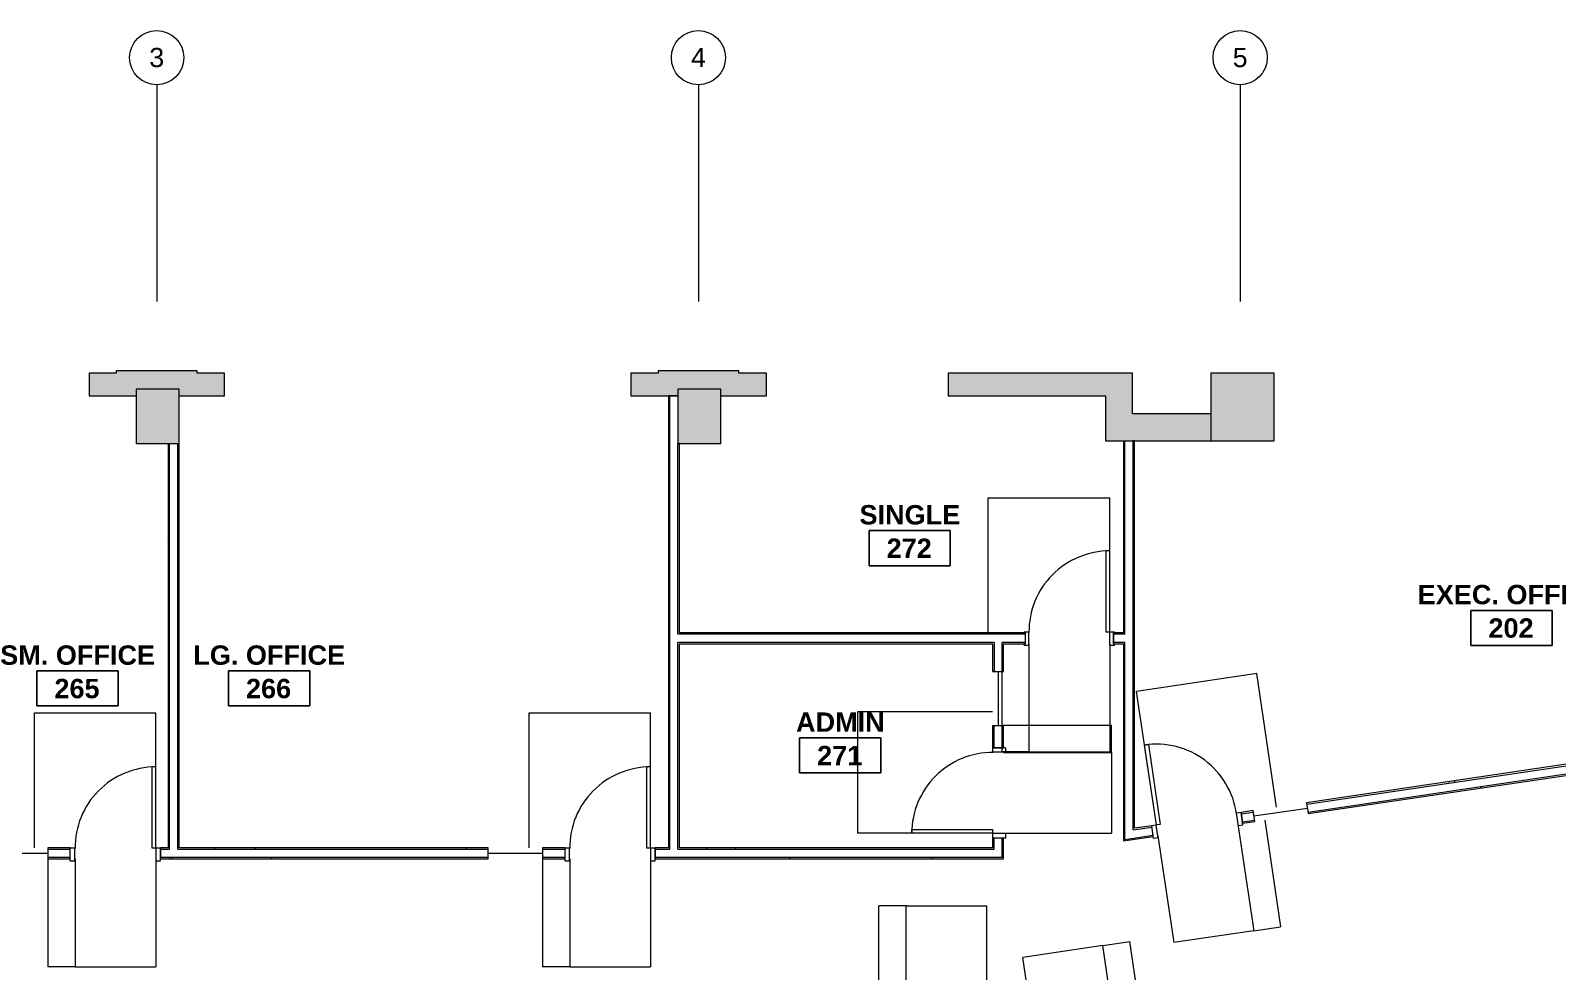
# Model space of a CAD drawing. Header units: inches. Extents: x 25331 to 28023, y 11893 to 13691.
# Drawn here: x 26046 to 26722, y 13274 to 13691 of the extents above; entities that cross this region are included whole.
import ezdxf

# ---------------------------------------------------------------- set-up
doc = ezdxf.new("R2010")
doc.units = ezdxf.units.IN
doc.header["$MEASUREMENT"] = 0
for name, color, linetype, lineweight in [('A-AREA-IDEN', 1, 'Continuous', 9), ('A-DOOR', 8, 'Continuous', 13), ('A-DOOR-FRAM', 8, 'Continuous', 20), ('A-GENM', 8, 'Continuous', 13), ('A-GLAZ', 8, 'Continuous', 13), ('A-WALL', 8, 'Continuous', 13), ('A-WALL-PATT', 8, 'Continuous', 13), ('I-WALL', 8, 'Continuous', 13), ('S-COLS', 8, 'Continuous', 13), ('S-GRID', 8, 'Continuous', 9), ('S-GRID-IDEN', 8, 'Continuous', 9)]:
    doc.layers.add(name, color=color, linetype=linetype, lineweight=lineweight)
doc.styles.add('Swis721 Lt BT', font='swissl.ttf', dxfattribs={"height": 8.514638})
doc.styles.add('Swis721 Lt BT_B', font='', dxfattribs={"height": 8.583975})
doc.styles.get('Swis721 Lt BT_B').set_extended_font_data('Swis721 Lt BT', bold=True)
pattern_1 = [(0, (0, 0), (30.72, 7.68), [1.267, -21.773, 1.267, -21.773, -122.88]), (0, (0, 0), (30.72, 7.68), [-46.08, 1.267, -44.813, 1.267, -21.773, -53.76]), (0, (0, 0), (30.72, 7.68), [-115.2, 1.267, -14.093, 1.267, -37.133]), (120, (11.52, 3.84), (-22.0110751, 22.7643004), [1.267, -21.773, 1.267, -21.773, -122.88]), (120, (11.52, 3.84), (-22.0110751, 22.7643004), [-46.08, 1.267, -44.813, 1.267, -21.773, -53.76]), (120, (11.52, 3.84), (-22.0110751, 22.7643004), [-115.2, 1.267, -14.093, 1.267, -37.133]), (240, (15.36, 19.2), (-8.7089249, -30.4443004), [1.267, -21.773, 1.267, -21.773, -122.88]), (240, (15.36, 19.2), (-8.7089249, -30.4443004), [-46.08, 1.267, -44.813, 1.267, -21.773, -53.76]), (240, (15.36, 19.2), (-8.7089249, -30.4443004), [-115.2, 1.267, -14.093, 1.267, -37.133])]

# ---------------------------------------------------------------- blocks, each defined once
blk = doc.blocks.new('Single Flush - OTJ_SOLIDFLUSH_ALUM-4900816-FIRST FLOOR CONSTRUCTION')
at = {"layer": 'A-DOOR'}
for p, q in [((16.16, 38.25), (16.16, 2.44)), ((17.91, 38.25), (16.16, 38.25)), ((17.91, 2.44), (17.91, 38.25)), ((16.16, 2.44), (17.91, 2.44))]:
    blk.add_line(p, q, dxfattribs=at)
blk.add_arc((17.91, 2.44), 35.81, 90, 180.5, dxfattribs=at)
at = {"layer": 'A-DOOR-FRAM'}
for p, q in [((-20, -3.31), (-20, 2.44)), ((-20, 2.44), (-18, 2.44)), ((-18, -3.31), (-18, 2.44)), ((18, -3.31), (18, 2.44)), ((18, 2.44), (20, 2.44)), ((20, -3.31), (20, 2.44)), ((-20, -3.31), (-18, -3.31)), ((18, -3.31), (20, -3.31))]:
    blk.add_line(p, q, dxfattribs=at)
at = {"layer": 'A-GENM'}
for p, q in [((-35.91, 62.25), (17.91, 62.25)), ((-35.91, 2.44), (-35.91, 62.25)), ((17.91, 2.44), (17.91, 62.25)), ((17.87, 2.44), (17.91, 2.44)), ((-29.91, -2.44), (-29.91, -50.25)), ((-17.91, -2.44), (-17.91, -50.25)), ((17.87, -2.44), (17.91, -2.44)), ((17.91, -2.44), (17.91, -50.25)), ((-17.91, -50.25), (-29.91, -50.25)), ((-17.91, -50.25), (17.91, -50.25))]:
    blk.add_line(p, q, dxfattribs=at)
blk = doc.blocks.new('Frameless opening with glazing - 24_ x 96_-4900874-FIRST FLOOR CONSTRUCTION')
at = {"layer": 'A-GLAZ'}
blk.add_line((-13.5, 0.0625), (10.5, 0.0625), dxfattribs=at)
blk = doc.blocks.new('Frameless opening with glazing - 24_ x 96_-4909854-FIRST FLOOR CONSTRUCTION')
at = {"layer": 'A-GLAZ'}
blk.add_line((-13.5, 0.0625), (10.5, 0.0625), dxfattribs=at)
blk = doc.blocks.new('Single Flush - OTJ_SOLIDFLUSH_ALUM-V4-FIRST FLOOR CONSTRUCTION')
at = {"layer": 'A-DOOR'}
for p, q in [((16.16, -2.44), (17.91, -2.44)), ((16.16, -38.25), (16.16, -2.44)), ((17.91, -2.44), (17.91, -38.25)), ((17.91, -38.25), (16.16, -38.25))]:
    blk.add_line(p, q, dxfattribs=at)
blk.add_arc((17.91, -2.44), 35.81, 179.5, 270, dxfattribs=at)
at = {"layer": 'A-DOOR-FRAM'}
for p, q in [((-20, 3.31), (-20, -2.44)), ((-20, 3.31), (-18, 3.31)), ((-18, 3.31), (-18, -2.44)), ((18, 3.31), (18, -2.44)), ((18, 3.31), (20, 3.31)), ((20, 3.31), (20, -2.44)), ((-20, -2.44), (-18, -2.44)), ((18, -2.44), (20, -2.44))]:
    blk.add_line(p, q, dxfattribs=at)
at = {"layer": 'A-GENM'}
for p, q in [((-17.91, 50.25), (-29.91, 50.25)), ((-29.91, 2.44), (-29.91, 50.25)), ((-17.91, 50.25), (17.91, 50.25)), ((-17.91, 2.44), (-17.91, 50.25)), ((17.91, 2.44), (17.91, 50.25)), ((17.87, 2.44), (17.91, 2.44)), ((-35.91, -2.44), (-35.91, -62.25)), ((17.87, -2.44), (17.91, -2.44)), ((17.91, -2.44), (17.91, -62.25)), ((-35.91, -62.25), (17.91, -62.25))]:
    blk.add_line(p, q, dxfattribs=at)
blk = doc.blocks.new('Single Flush - OTJ_SOLIDFLUSH_ALUM-4900275-FIRST FLOOR CONSTRUCTION')
at = {"layer": 'A-DOOR'}
for p, q in [((16.16, -2.44), (17.91, -2.44)), ((16.16, -38.25), (16.16, -2.44)), ((17.91, -2.44), (17.91, -38.25)), ((17.91, -38.25), (16.16, -38.25))]:
    blk.add_line(p, q, dxfattribs=at)
blk.add_arc((17.91, -2.44), 35.81, 179.5, 270, dxfattribs=at)
at = {"layer": 'A-DOOR-FRAM'}
for p, q in [((-20, 3.31), (-20, -2.44)), ((-20, 3.31), (-18, 3.31)), ((-18, 3.31), (-18, -2.44)), ((18, 3.31), (18, -2.44)), ((18, 3.31), (20, 3.31)), ((20, 3.31), (20, -2.44)), ((-20, -2.44), (-18, -2.44)), ((18, -2.44), (20, -2.44))]:
    blk.add_line(p, q, dxfattribs=at)
at = {"layer": 'A-GENM'}
for p, q in [((-17.91, 50.25), (-29.91, 50.25)), ((-29.91, 2.44), (-29.91, 50.25)), ((-17.91, 50.25), (17.91, 50.25)), ((-17.91, 2.44), (-17.91, 50.25)), ((17.91, 2.44), (17.91, 50.25)), ((17.87, 2.44), (17.91, 2.44)), ((-35.91, -2.44), (-35.91, -62.25)), ((17.87, -2.44), (17.91, -2.44)), ((17.91, -2.44), (17.91, -62.25)), ((-35.91, -62.25), (17.91, -62.25))]:
    blk.add_line(p, q, dxfattribs=at)
blk = doc.blocks.new('Double Flush w-Skinny Lite - Int-N-LDMF-36_ x 84_-4914590-FIRST FLOOR CONSTRUCTION')
at = {"layer": 'A-DOOR'}
for p, q in [((16.16, 38.75), (16.16, 2.94)), ((17.91, 38.75), (16.16, 38.75)), ((17.91, 2.94), (17.91, 38.75)), ((16.16, 2.94), (17.91, 2.94))]:
    blk.add_line(p, q, dxfattribs=at)
blk.add_arc((17.91, 2.94), 35.81, 90, 180.5, dxfattribs=at)
at = {"layer": 'A-DOOR-FRAM'}
for p, q in [((-20, 2.94), (-18, 2.94)), ((-20, 2.94), (-20, 2.44)), ((-20, 2.44), (-19.5, 2.44)), ((-19.5, -2.44), (-19.5, 2.44)), ((-18, -2.94), (-18, 2.94)), ((18, -2.94), (18, 2.94)), ((18, 2.94), (20, 2.94)), ((19.5, 2.44), (20, 2.44)), ((19.5, -2.44), (19.5, 2.44)), ((20, 2.94), (20, 2.44)), ((-20, -2.44), (-19.5, -2.44)), ((-20, -2.94), (-20, -2.44)), ((-20, -2.94), (-18, -2.94)), ((18, -2.94), (20, -2.94)), ((19.5, -2.44), (20, -2.44)), ((20, -2.94), (20, -2.44))]:
    blk.add_line(p, q, dxfattribs=at)
at = {"layer": 'A-GENM'}
for p, q in [((-35.91, 62.25), (17.91, 62.25)), ((-35.91, 2.44), (-35.91, 62.25)), ((17.91, 2.44), (17.91, 62.25)), ((17.87, 2.44), (17.91, 2.44)), ((-17.91, -2.44), (-17.91, -50.25)), ((17.87, -2.44), (17.91, -2.44)), ((17.91, -2.44), (17.91, -50.25)), ((-29.91, -14.74), (-29.91, -38.74)), ((-29.91, -48.43), (-29.91, -50.25)), ((-17.91, -50.25), (-29.91, -50.25)), ((-17.91, -50.25), (17.91, -50.25))]:
    blk.add_line(p, q, dxfattribs=at)
blk = doc.blocks.new('Concrete-Rectangular-Column - 19 X 24-5195709-FIRST FLOOR CONSTRUCTION')
at = {"layer": 'S-COLS'}
blk.add_hatch(color=256, dxfattribs=at).paths.add_polyline_path([(-9.5, -12), (9.5, -12), (9.5, 12), (-9.5, 12)], flags=0)
for p, q in [((9.5, 12), (-9.5, 12)), ((-9.5, 12), (-9.5, -12)), ((9.5, -12), (9.5, 12)), ((-9.5, -12), (9.5, -12))]:
    blk.add_line(p, q, dxfattribs=at)
blk = doc.blocks.new('Concrete-Rectangular-Column - 28 X 36-5114309-FIRST FLOOR CONSTRUCTION')
at = {"layer": 'S-COLS'}
blk.add_hatch(color=256, dxfattribs=at).paths.add_polyline_path([(14, -15), (14, 15), (-14, 15), (-14, -15)], flags=0)
for p, q in [((14, 15), (-14, 15)), ((-14, 15), (-14, -15)), ((14, -15), (14, 15)), ((-14, -15), (14, -15))]:
    blk.add_line(p, q, dxfattribs=at)
blk = doc.blocks.new('Grid - Grid Head - Circle-50561-FIRST FLOOR CONSTRUCTION')
at = {"layer": 'S-GRID-IDEN'}
blk.add_circle((0, 0), 0.125, dxfattribs=at)
blk = doc.blocks.new('Room Tag - Room Name and Number-3379422-FIRST FLOOR CONSTRUCTION')
at = {"layer": 'A-AREA-IDEN'}
for p, q in [((-0.1881, -0.1636), (-0.1881, -0.0018)), ((-0.1881, -0.0018), (0.1869, -0.0018)), ((0.1869, -0.0018), (-0.1881, -0.0018)), ((-0.1881, -0.0018), (-0.1881, -0.1636)), ((0.1869, -0.0018), (0.1869, -0.1636)), ((0.1869, -0.1636), (0.1869, -0.0018)), ((0.1869, -0.1636), (-0.1881, -0.1636)), ((-0.1881, -0.1636), (0.1869, -0.1636))]:
    blk.add_line(p, q, dxfattribs=at)

msp = doc.modelspace()

# ---------------------------------------------------------------- hatches: boundary and pattern name
at = {"layer": 'A-WALL-PATT'}
for points in [[(26083.82, 13529.17), (26083.82, 13539.17), (26071.82, 13539.17), (26071.82, 13529.17)], [(26111.64, 13529.17), (26119.66, 13529.17), (26119.66, 13540.17), (26083.82, 13540.17), (26083.82, 13529.17), (26092.64, 13529.17), (26092.64, 13532.11), (26111.64, 13532.11), (26111.64, 13531.41)], [(26119.66, 13529.17), (26131.82, 13529.17), (26131.82, 13539.17), (26119.66, 13539.17), (26119.66, 13531.55)], [(26323.82, 13529.17), (26323.82, 13539.17), (26311.82, 13539.17), (26311.82, 13529.17)], [(26332.64, 13529.17), (26332.64, 13532.11), (26351.64, 13532.11), (26351.64, 13529.17), (26359.66, 13529.17), (26359.66, 13540.17), (26323.82, 13540.17), (26323.82, 13529.17), (26329.02, 13529.17)], [(26359.66, 13529.17), (26371.82, 13529.17), (26371.82, 13539.17), (26359.66, 13539.17)], [(26485.61, 13529.16), (26522.06, 13529.16), (26522.06, 13539.16), (26452.31, 13539.16), (26452.31, 13529.16)], [(26522.06, 13509.16), (26534.06, 13509.16), (26534.06, 13539.16), (26522.06, 13539.16), (26522.06, 13529.16)], [(26534.93, 13509.16), (26568.81, 13509.16), (26568.81, 13521.16), (26534.06, 13521.16), (26534.06, 13509.16), (26534.31, 13509.16)]]:
    msp.add_hatch(color=256, dxfattribs=at).paths.add_polyline_path(points, flags=0)
h = msp.add_hatch(dxfattribs=at)
h.set_pattern_fill('FP2_2', color=256, style=0, pattern_type=2)
h.set_pattern_definition(pattern_1)
h.paths.add_polyline_path([(26329.02, 13508.05), (26329.02, 13529.16), (26328.39, 13529.16), (26328.39, 13508.05)], flags=0)
h = msp.add_hatch(dxfattribs=at)
h.set_pattern_fill('FP2_2', color=256, style=0, pattern_type=2)
h.set_pattern_definition(pattern_1)
h.paths.add_polyline_path([(26106.77, 13328.99), (26107.39, 13328.99), (26107.39, 13508.11), (26106.77, 13508.11), (26106.77, 13436.14)], flags=0)
h = msp.add_hatch(dxfattribs=at)
h.set_pattern_fill('FP2_2', color=256, style=0, pattern_type=2)
h.set_pattern_definition(pattern_1)
h.paths.add_polyline_path([(26111.64, 13328.99), (26111.64, 13508.11), (26111.02, 13508.11), (26111.02, 13328.99)], flags=0)
h = msp.add_hatch(dxfattribs=at)
h.set_pattern_fill('FP2_2', color=256, style=0, pattern_type=2)
h.set_pattern_definition(pattern_1)
h.paths.add_polyline_path([(26329.02, 13328.36), (26329.02, 13508.05), (26328.39, 13508.05), (26328.39, 13328.36)], flags=0)
h = msp.add_hatch(dxfattribs=at)
h.set_pattern_fill('FP2_2', color=256, style=0, pattern_type=2)
h.set_pattern_definition(pattern_1)
h.paths.add_polyline_path([(26530.06, 13332.61), (26530.68, 13332.71), (26530.68, 13419.92), (26530.06, 13419.92), (26530.06, 13332.65)], flags=0)
h.paths.add_polyline_path([(26530.68, 13423.54), (26530.68, 13509.16), (26530.06, 13509.16), (26530.06, 13423.54)], flags=0)
h = msp.add_hatch(dxfattribs=at)
h.set_pattern_fill('FP2_2', color=256, style=0, pattern_type=2)
h.set_pattern_definition(pattern_1)
h.paths.add_polyline_path([(26534.31, 13337.54), (26534.93, 13337.63), (26534.93, 13509.16), (26534.31, 13509.16), (26534.31, 13348.31)], flags=0)
h = msp.add_hatch(dxfattribs=at)
h.set_pattern_fill('FP2_2', color=256, style=0, pattern_type=2)
h.set_pattern_definition(pattern_1)
h.paths.add_polyline_path([(26472.68, 13423.54), (26476.06, 13423.54), (26476.06, 13424.17), (26333.27, 13424.17), (26333.27, 13423.54), (26354.47, 13423.54)], flags=0)
h = msp.add_hatch(dxfattribs=at)
h.set_pattern_fill('FP2_2', color=256, style=0, pattern_type=2)
h.set_pattern_definition(pattern_1)
h.paths.add_polyline_path([(26333.27, 13419.29), (26472.68, 13419.29), (26472.68, 13419.92), (26333.27, 13419.92)], flags=0)
h = msp.add_hatch(dxfattribs=at)
h.set_pattern_fill('FP2_2', color=256, style=0, pattern_type=2)
h.set_pattern_definition(pattern_1)
h.paths.add_polyline_path([(26476.31, 13324.11), (26476.93, 13324.11), (26476.93, 13333.3), (26476.31, 13333.3), (26476.31, 13324.74)], flags=0)
h.paths.add_polyline_path([(26476.31, 13373.3), (26476.93, 13373.3), (26476.93, 13382.99), (26476.31, 13382.99)], flags=0)
h.paths.add_polyline_path([(26476.93, 13406.99), (26476.93, 13419.29), (26476.31, 13419.29), (26476.31, 13406.99)], flags=0)
h = msp.add_hatch(dxfattribs=at)
h.set_pattern_fill('FP2_2', color=256, style=0, pattern_type=2)
h.set_pattern_definition(pattern_1)
h.paths.add_polyline_path([(26534.31, 13336.91), (26542.64, 13338.14), (26542.55, 13338.76), (26534.31, 13337.54), (26534.31, 13337)], flags=0)
h.paths.add_polyline_path([(26582.21, 13344.01), (26587.53, 13344.79), (26587.44, 13345.41), (26582.12, 13344.62)], flags=0)
h.paths.add_polyline_path([(26611.27, 13348.31), (26806.43, 13377.23), (26806.43, 13377.86), (26611.18, 13348.93)], flags=0)
h = msp.add_hatch(dxfattribs=at)
h.set_pattern_fill('FP2_2', color=256, style=0, pattern_type=2)
h.set_pattern_definition(pattern_1)
h.paths.add_polyline_path([(26530.06, 13331.98), (26543.26, 13333.94), (26543.17, 13334.56), (26530.06, 13332.61)], flags=0)
h.paths.add_polyline_path([(26582.83, 13339.8), (26588.16, 13340.59), (26588.06, 13341.21), (26582.74, 13340.42)], flags=0)
h.paths.add_polyline_path([(26611.9, 13344.11), (26774.56, 13368.21), (26774.56, 13368.84), (26611.8, 13344.73)], flags=0)
h.paths.add_polyline_path([(26778.18, 13368.74), (26806.43, 13372.93), (26806.43, 13373.56), (26778.18, 13369.38), (26778.18, 13368.84)], flags=0)
h = msp.add_hatch(dxfattribs=at)
h.set_pattern_fill('FP2_2', color=256, style=0, pattern_type=2)
h.set_pattern_definition(pattern_1)
h.paths.add_polyline_path([(26328.39, 13328.36), (26328.39, 13328.99), (26322.62, 13328.99), (26322.62, 13328.36)], flags=0)
h.paths.add_polyline_path([(25926.63, 13328.36), (25926.63, 13328.99), (25916.63, 13328.99), (25916.63, 13328.36)], flags=0)
h.paths.add_polyline_path([(25696.57, 13328.36), (25788.43, 13328.36), (25788.43, 13328.99), (25696.57, 13328.99)], flags=0)
h.paths.add_polyline_path([(26248.62, 13328.36), (26248.62, 13328.99), (26111.02, 13328.99), (26111.02, 13328.36), (26223.33, 13328.36)], flags=0)
h.paths.add_polyline_path([(26282.62, 13328.36), (26282.62, 13328.99), (26272.62, 13328.99), (26272.62, 13328.36)], flags=0)
h.paths.add_polyline_path([(25812.43, 13328.36), (25822.43, 13328.36), (25822.43, 13328.99), (25812.43, 13328.99)], flags=0)
h.paths.add_polyline_path([(26107.39, 13328.36), (26107.39, 13328.99), (26103.44, 13328.99), (26103.44, 13328.36), (26106.77, 13328.36)], flags=0)
h.paths.add_polyline_path([(25862.43, 13328.36), (25867.05, 13328.36), (25867.05, 13328.99), (25862.43, 13328.99)], flags=0)
h.paths.add_polyline_path([(25995.01, 13328.36), (26029.44, 13328.36), (26029.44, 13328.99), (25994.38, 13328.99), (25994.38, 13328.36)], flags=0)
h.paths.add_polyline_path([(25876.63, 13328.36), (25876.63, 13328.99), (25870.68, 13328.99), (25870.68, 13328.36), (25871.3, 13328.36)], flags=0)
h.paths.add_polyline_path([(26063.44, 13328.36), (26063.44, 13328.99), (26053.44, 13328.99), (26053.44, 13328.36)], flags=0)
h.paths.add_polyline_path([(25990.76, 13328.36), (25990.76, 13328.99), (25950.63, 13328.99), (25950.63, 13328.36), (25990.13, 13328.36)], flags=0)
h = msp.add_hatch(dxfattribs=at)
h.set_pattern_fill('FP2_2', color=256, style=0, pattern_type=2)
h.set_pattern_definition(pattern_1)
h.paths.add_polyline_path([(26354.47, 13328.36), (26472.06, 13328.36), (26472.06, 13328.99), (26333.27, 13328.99), (26333.27, 13328.36)], flags=0)
h = msp.add_hatch(dxfattribs=at)
h.set_pattern_fill('FP2_2', color=256, style=0, pattern_type=2)
h.set_pattern_definition(pattern_1)
h.paths.add_polyline_path([(25692.32, 13324.11), (25708.01, 13324.11), (25708.01, 13324.74), (25692.32, 13324.74)], flags=0)
h.paths.add_polyline_path([(26329.02, 13324.11), (26332.64, 13324.11), (26332.62, 13324.74), (26322.62, 13324.74), (26322.62, 13324.11), (26328.39, 13324.11)], flags=0)
h.paths.add_polyline_path([(26063.44, 13324.11), (26063.44, 13324.74), (26053.44, 13324.74), (26053.44, 13324.11)], flags=0)
h.paths.add_polyline_path([(26103.44, 13324.11), (26248.62, 13324.11), (26248.62, 13324.74), (26103.44, 13324.74)], flags=0)
h.paths.add_polyline_path([(26282.62, 13324.11), (26282.62, 13324.74), (26272.62, 13324.74), (26272.62, 13324.11)], flags=0)
h.paths.add_polyline_path([(25711.63, 13324.11), (25788.43, 13324.11), (25788.43, 13324.74), (25711.63, 13324.74)], flags=0)
h.paths.add_polyline_path([(25812.43, 13324.11), (25822.43, 13324.11), (25822.43, 13324.74), (25812.43, 13324.74)], flags=0)
h.paths.add_polyline_path([(25994.38, 13324.11), (26029.44, 13324.11), (26029.44, 13324.74), (25950.63, 13324.74), (25950.63, 13324.11), (25990.76, 13324.11)], flags=0)
h.paths.add_polyline_path([(25862.43, 13324.11), (25876.63, 13324.11), (25876.63, 13324.74), (25862.43, 13324.74)], flags=0)
h.paths.add_polyline_path([(25926.63, 13324.11), (25926.63, 13324.74), (25916.63, 13324.74), (25916.63, 13324.11)], flags=0)
h = msp.add_hatch(dxfattribs=at)
h.set_pattern_fill('FP2_2', color=256, style=0, pattern_type=2)
h.set_pattern_definition(pattern_1)
h.paths.add_polyline_path([(26333.27, 13324.11), (26476.31, 13324.11), (26476.31, 13324.74), (26333.27, 13324.74)], flags=0)

# ---------------------------------------------------------------- linework, layer by layer
at = {"layer": 'A-WALL'}
for p, q in [((26083.82, 13539.17), (26071.82, 13539.17)), ((26071.82, 13539.17), (26071.82, 13529.17)), ((26119.66, 13540.17), (26083.82, 13540.17)), ((26083.82, 13540.17), (26083.82, 13539.17)), ((26119.66, 13539.17), (26119.66, 13540.17)), ((26131.82, 13539.17), (26119.66, 13539.17)), ((26131.82, 13529.17), (26131.82, 13539.17)), ((26323.82, 13539.17), (26311.82, 13539.17)), ((26311.82, 13539.17), (26311.82, 13529.17)), ((26359.66, 13540.17), (26323.82, 13540.17)), ((26323.82, 13540.17), (26323.82, 13539.17)), ((26359.66, 13539.17), (26359.66, 13540.17)), ((26371.82, 13539.17), (26359.66, 13539.17)), ((26371.82, 13529.17), (26371.82, 13539.17)), ((26534.06, 13539.16), (26452.31, 13539.16)), ((26452.31, 13539.16), (26452.31, 13529.16)), ((26534.06, 13521.16), (26534.06, 13539.16)), ((26071.82, 13529.17), (26092.64, 13529.17)), ((26111.64, 13529.17), (26131.82, 13529.17)), ((26311.82, 13529.17), (26332.64, 13529.17)), ((26329.02, 13328.36), (26329.02, 13529.16)), ((26351.64, 13529.17), (26371.82, 13529.17)), ((26452.31, 13529.16), (26522.06, 13529.16)), ((26522.06, 13529.16), (26522.06, 13509.16)), ((26568.81, 13521.16), (26534.06, 13521.16)), ((26107.39, 13328.36), (26107.39, 13508.11)), ((26111.02, 13328.36), (26111.02, 13508.11)), ((26332.64, 13423.54), (26332.64, 13508.05)), ((26522.06, 13509.16), (26534.06, 13509.16)), ((26530.68, 13423.54), (26530.68, 13509.16)), ((26534.93, 13509.16), (26534.06, 13509.16)), ((26534.31, 13336.91), (26534.31, 13509.16)), ((26534.93, 13509.16), (26568.81, 13509.16)), ((26486.56, 13423.54), (26332.64, 13423.54)), ((26530.68, 13423.54), (26525.56, 13423.54)), ((26332.64, 13328.36), (26332.64, 13419.92)), ((26472.68, 13419.92), (26332.64, 13419.92)), ((26472.68, 13419.92), (26472.68, 13406.99)), ((26476.31, 13406.99), (26476.31, 13419.92)), ((26486.56, 13419.92), (26476.31, 13419.92)), ((26530.68, 13419.92), (26525.56, 13419.92)), ((26530.68, 13332.71), (26530.68, 13419.92)), ((26472.68, 13373.3), (26472.68, 13382.99)), ((26476.31, 13373.3), (26476.31, 13382.99)), ((26611.27, 13348.31), (26807.06, 13377.32)), ((26611.8, 13344.73), (26774.56, 13368.84)), ((26582.21, 13344.01), (26587.53, 13344.79)), ((26582.74, 13340.42), (26588.06, 13341.21)), ((26530.68, 13332.71), (26543.17, 13334.56)), ((26534.31, 13336.91), (26542.64, 13338.14)), ((26053.44, 13328.36), (26063.44, 13328.36)), ((26103.44, 13328.36), (26107.39, 13328.36)), ((26111.02, 13328.36), (26248.62, 13328.36)), ((26272.62, 13328.36), (26282.62, 13328.36)), ((26322.62, 13328.36), (26329.02, 13328.36)), ((26332.64, 13328.36), (26472.68, 13328.36)), ((26472.68, 13328.36), (26472.68, 13333.3)), ((26476.31, 13324.74), (26476.31, 13333.3)), ((26053.44, 13324.74), (26063.44, 13324.74)), ((26103.44, 13324.74), (26248.62, 13324.74)), ((26272.62, 13324.74), (26282.62, 13324.74)), ((26322.62, 13324.74), (26476.31, 13324.74))]:
    msp.add_line(p, q, dxfattribs=at)
at = {"layer": 'I-WALL'}
for p, q in [((26328.39, 13529.16), (26328.39, 13328.99)), ((26332.64, 13529.16), (26328.39, 13529.16)), ((26106.77, 13508.11), (26106.77, 13328.99)), ((26111.64, 13328.99), (26111.64, 13508.11)), ((26332.64, 13508.05), (26332.64, 13508.11)), ((26333.27, 13508.05), (26332.64, 13508.05)), ((26333.27, 13424.17), (26333.27, 13508.05)), ((26530.06, 13509.16), (26530.06, 13424.17)), ((26534.93, 13337.63), (26534.93, 13509.16)), ((26486.56, 13424.17), (26333.27, 13424.17)), ((26486.56, 13419.29), (26486.56, 13424.17)), ((26530.06, 13424.17), (26525.56, 13424.17)), ((26525.56, 13424.17), (26525.56, 13419.29)), ((26333.27, 13328.99), (26333.27, 13419.29)), ((26333.27, 13419.29), (26472.06, 13419.29)), ((26472.06, 13419.29), (26472.06, 13406.99)), ((26476.93, 13406.99), (26476.93, 13419.29)), ((26476.93, 13419.29), (26486.56, 13419.29)), ((26525.56, 13419.29), (26530.06, 13419.29)), ((26530.06, 13419.29), (26530.06, 13331.98)), ((26472.06, 13406.99), (26476.93, 13406.99)), ((26472.06, 13382.99), (26472.06, 13373.3)), ((26476.93, 13382.99), (26472.06, 13382.99)), ((26476.93, 13373.3), (26476.93, 13382.99)), ((26806.43, 13377.86), (26611.18, 13348.93)), ((26472.06, 13373.3), (26476.93, 13373.3)), ((26611.9, 13344.11), (26773.93, 13368.12)), ((26611.18, 13348.93), (26611.9, 13344.11)), ((26587.44, 13345.41), (26582.12, 13344.62)), ((26582.12, 13344.62), (26582.83, 13339.8)), ((26582.83, 13339.8), (26588.16, 13340.59)), ((26588.16, 13340.59), (26587.44, 13345.41)), ((26530.06, 13331.98), (26543.26, 13333.94)), ((26542.55, 13338.76), (26534.93, 13337.63)), ((26543.26, 13333.94), (26542.55, 13338.76)), ((26063.44, 13328.99), (26053.44, 13328.99)), ((26053.44, 13328.99), (26053.44, 13324.11)), ((26063.44, 13324.11), (26063.44, 13328.99)), ((26106.77, 13328.99), (26103.44, 13328.99)), ((26103.44, 13328.99), (26103.44, 13324.11)), ((26248.62, 13328.99), (26111.64, 13328.99)), ((26248.62, 13324.11), (26248.62, 13328.99)), ((26282.62, 13328.99), (26272.62, 13328.99)), ((26272.62, 13328.99), (26272.62, 13324.11)), ((26282.62, 13324.11), (26282.62, 13328.99)), ((26328.39, 13328.99), (26322.62, 13328.99)), ((26322.62, 13328.99), (26322.62, 13324.11)), ((26472.06, 13328.99), (26333.27, 13328.99)), ((26472.06, 13333.3), (26472.06, 13328.99)), ((26476.93, 13333.3), (26472.06, 13333.3)), ((26476.93, 13324.11), (26476.93, 13333.3)), ((26053.44, 13324.11), (26063.44, 13324.11)), ((26103.44, 13324.11), (26248.62, 13324.11)), ((26272.62, 13324.11), (26282.62, 13324.11)), ((26322.62, 13324.11), (26476.93, 13324.11))]:
    msp.add_line(p, q, dxfattribs=at)
at = {"layer": 'S-GRID'}
for p, q in [((26101.73, 13666.96), (26101.73, 13570.96)), ((26341.73, 13666.96), (26341.73, 13570.96)), ((26581.73, 13666.96), (26581.73, 13570.96))]:
    msp.add_line(p, q, dxfattribs=at)

# ---------------------------------------------------------------- block references
at = {"layer": 'A-AREA-IDEN', "xscale": 95.99999999999994, "yscale": 95.99999999999994, "zscale": 95.99999999999994}
for p in [(26435.38, 13469.63), (26702.01, 13434.29), (26066.67, 13407.48), (26151.55, 13407.48), (26404.59, 13377.8)]:
    msp.add_blockref('Room Tag - Room Name and Number-3379422-FIRST FLOOR CONSTRUCTION', p, dxfattribs=at)
at = {"layer": 'A-DOOR'}
for name, p in [('Double Flush w-Skinny Lite - Int-N-LDMF-36_ x 84_-4914590-FIRST FLOOR CONSTRUCTION', (26506.06, 13421.73)), ('Single Flush - OTJ_SOLIDFLUSH_ALUM-4900816-FIRST FLOOR CONSTRUCTION', (26083.44, 13326.55)), ('Single Flush - OTJ_SOLIDFLUSH_ALUM-4900816-FIRST FLOOR CONSTRUCTION', (26302.62, 13326.55)), ('Single Flush - OTJ_SOLIDFLUSH_ALUM-4900275-FIRST FLOOR CONSTRUCTION', (26451.62, 13253.04))]:
    msp.add_blockref(name, p, dxfattribs=at)
for name, p, rotation in [('Single Flush - OTJ_SOLIDFLUSH_ALUM-V4-FIRST FLOOR CONSTRUCTION', (26562.69, 13339.28), 188.4276827346335), ('Single Flush - OTJ_SOLIDFLUSH_ALUM-4900275-FIRST FLOOR CONSTRUCTION', (26474.49, 13353.3), 270), ('Single Flush - OTJ_SOLIDFLUSH_ALUM-4900816-FIRST FLOOR CONSTRUCTION', (26510.57, 13233.34), 188.4276827346348)]:
    msp.add_blockref(name, p, dxfattribs=dict(at, rotation=rotation))
at = {"layer": 'A-GLAZ'}
for name, p, rotation in [('Frameless opening with glazing - 24_ x 96_-4900874-FIRST FLOOR CONSTRUCTION', (26474.49, 13393.49), 270), ('Frameless opening with glazing - 24_ x 96_-4909854-FIRST FLOOR CONSTRUCTION', (26601.15, 13344.98), 8.427682734633557), ('Frameless opening with glazing - 24_ x 96_-4900874-FIRST FLOOR CONSTRUCTION', (26039.94, 13326.55), 180), ('Frameless opening with glazing - 24_ x 96_-4900874-FIRST FLOOR CONSTRUCTION', (26259.12, 13326.55), 180)]:
    msp.add_blockref(name, p, dxfattribs=dict(at, rotation=rotation))
at = {"layer": 'S-COLS'}
for name, p in [('Concrete-Rectangular-Column - 28 X 36-5114309-FIRST FLOOR CONSTRUCTION', (26582.81, 13524.16)), ('Concrete-Rectangular-Column - 19 X 24-5195709-FIRST FLOOR CONSTRUCTION', (26102.14, 13520.11)), ('Concrete-Rectangular-Column - 19 X 24-5195709-FIRST FLOOR CONSTRUCTION', (26342.14, 13520.11))]:
    msp.add_blockref(name, p, dxfattribs=at)
at = {"layer": 'S-GRID-IDEN', "xscale": 95.99999999999994, "yscale": 95.99999999999994, "zscale": 95.99999999999994, "rotation": 180}
for p in [(26101.73, 13678.96), (26341.73, 13678.96), (26581.73, 13678.96)]:
    msp.add_blockref('Grid - Grid Head - Circle-50561-FIRST FLOOR CONSTRUCTION', p, dxfattribs=at)

# ---------------------------------------------------------------- texts
at = {"layer": 'A-AREA-IDEN', "char_height": 8.584, "attachment_point": 2, "line_spacing_factor": 0.998538, "style": 'Swis721 Lt BT_B'}
for s, insert, width in [('SINGLE', (26435.39, 13480.77), 49.464), ('272', (26435.1, 13465.94), 23.004), ('EXEC. OFFICE', (26702.02, 13445.43), 93.312), ('202', (26701.74, 13430.6), 23.004), ('SM. OFFICE', (26066.68, 13418.62), 77.76), ('LG. OFFICE', (26151.56, 13418.62), 75.708), ('265', (26066.4, 13403.79), 23.004), ('266', (26151.27, 13403.79), 23.004), ('ADMIN', (26404.61, 13388.93), 44.172), ('271', (26404.32, 13374.11), 23.004)]:
    msp.add_mtext(s, dxfattribs=dict(at, insert=insert, width=width))

# ---------------------------------------------------------------- next in the draw order: texts
at = {"layer": 'S-GRID-IDEN', "char_height": 8.51, "width": 7.56, "attachment_point": 2, "line_spacing_factor": 1.00667, "style": 'Swis721 Lt BT', "bg_fill": 3, "box_fill_scale": 1.25, "bg_fill_color": 0, "bg_fill_transparency": 0}
for s, insert in [('3', (26101.73, 13683.29)), ('4', (26341.73, 13683.29)), ('5', (26581.73, 13683.29))]:
    msp.add_mtext(s, dxfattribs=dict(at, insert=insert))

doc.saveas('drawing.dxf')
